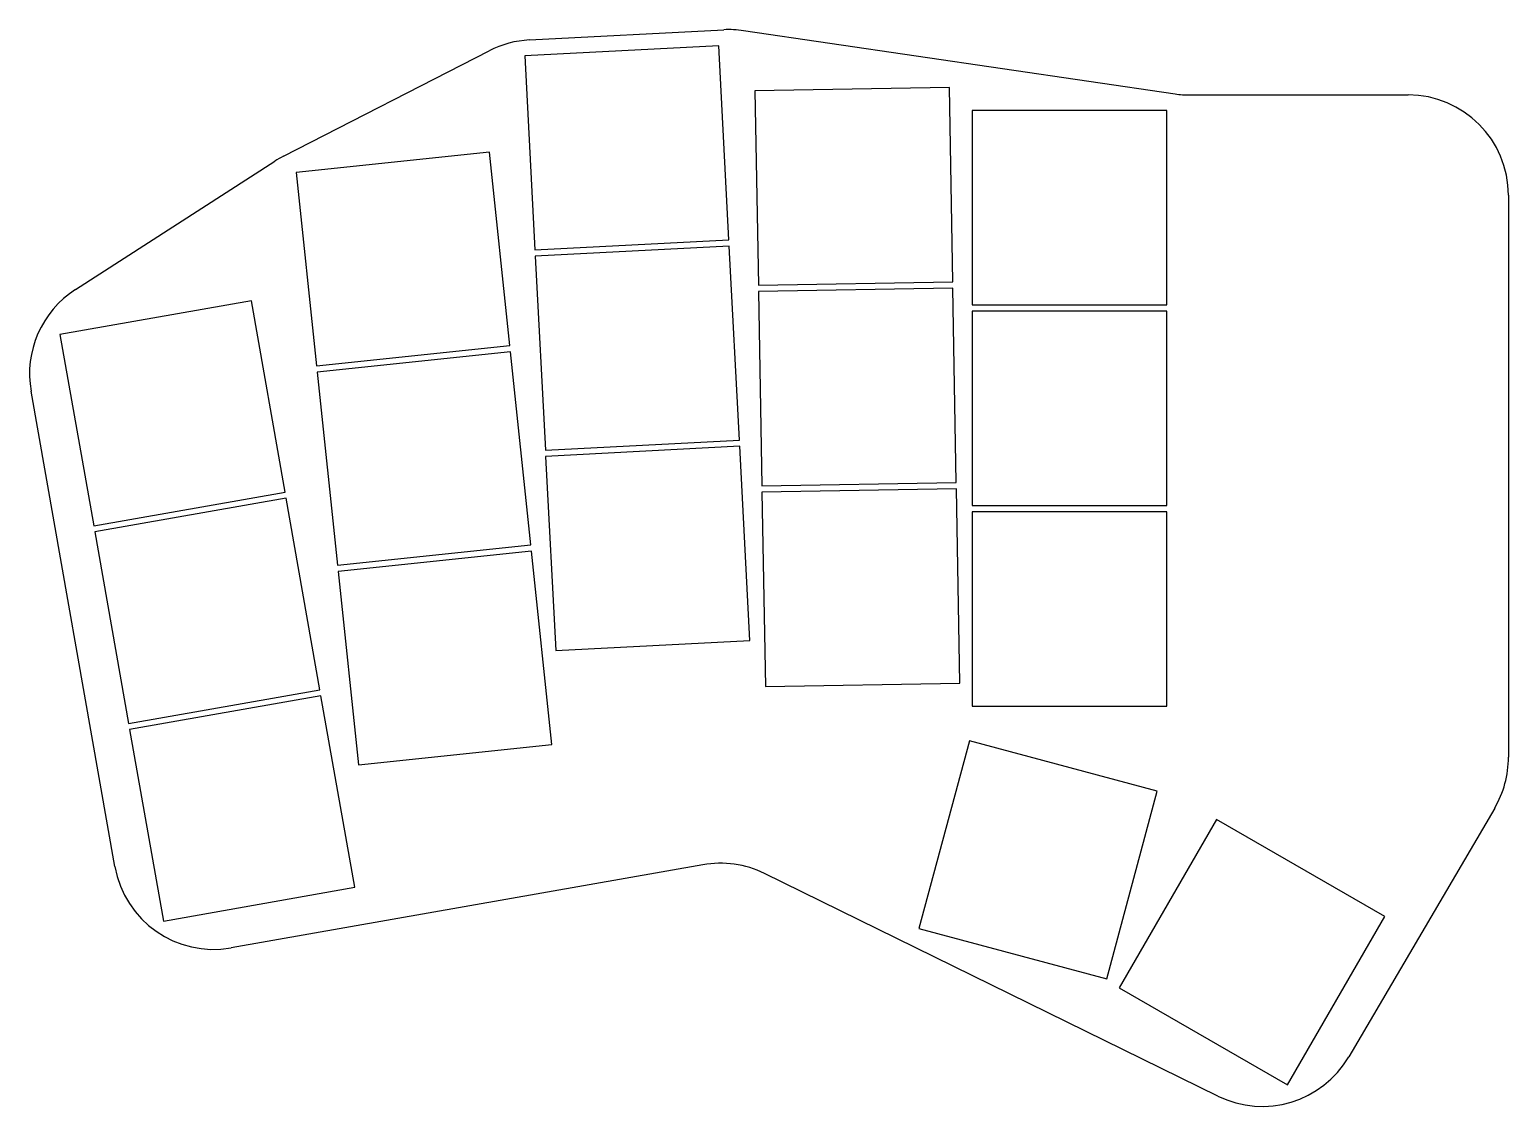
# Model space of a CAD drawing. Header units: millimetres. Extents: x 90 to 208, y -167 to -82.
import ezdxf

# ---------------------------------------------------------------- set-up
doc = ezdxf.new("R2010")
doc.units = ezdxf.units.MM

msp = doc.modelspace()

# ---------------------------------------------------------------- linework, layer by layer
for p, q in [((129.48, -82.39), (144.96, -81.58)), ((146.53, -81.65), (180.95, -86.69)), ((109.85, -91.67), (126.25, -83.26)), ((144.57, -82.85), (129.09, -83.66)), ((129.09, -83.66), (129.9, -99.14)), ((145.38, -98.33), (144.57, -82.85)), ((162.95, -86.19), (147.45, -86.46)), ((147.45, -86.46), (147.72, -101.95)), ((163.22, -101.68), (162.95, -86.19)), ((182.11, -86.78), (199.53, -86.78)), ((180.28, -88.03), (164.78, -88.03)), ((164.78, -88.03), (164.78, -103.53)), ((180.28, -103.53), (180.28, -88.03)), ((126.28, -91.35), (110.87, -92.97)), ((127.9, -106.76), (126.28, -91.35)), ((93.28, -102.3), (109.17, -92.07)), ((110.87, -92.97), (112.49, -108.38)), ((207.53, -94.78), (207.53, -139.6)), ((129.9, -99.14), (145.38, -98.33)), ((145.4, -98.83), (129.92, -99.64)), ((146.21, -114.31), (145.4, -98.83)), ((129.92, -99.64), (130.74, -115.12)), ((147.72, -101.95), (163.22, -101.68)), ((163.23, -102.18), (147.73, -102.45)), ((147.73, -102.45), (148, -117.95)), ((163.5, -117.68), (163.23, -102.18)), ((107.3, -103.19), (92.03, -105.88)), ((109.99, -118.45), (107.3, -103.19)), ((164.78, -103.53), (180.28, -103.53)), ((180.28, -104.03), (164.78, -104.03)), ((164.78, -104.03), (164.78, -119.53)), ((180.28, -119.53), (180.28, -104.03)), ((92.03, -105.88), (94.73, -121.14)), ((112.49, -108.38), (127.9, -106.76)), ((127.96, -107.26), (112.54, -108.88)), ((129.58, -122.67), (127.96, -107.26)), ((112.54, -108.88), (114.16, -124.29)), ((96.42, -148.31), (89.74, -110.41)), ((130.74, -115.12), (146.21, -114.31)), ((146.24, -114.8), (130.76, -115.62)), ((147.05, -130.28), (146.24, -114.8)), ((130.76, -115.62), (131.57, -131.09)), ((148, -117.95), (163.5, -117.68)), ((94.73, -121.14), (109.99, -118.45)), ((110.08, -118.94), (94.81, -121.63)), ((112.77, -134.21), (110.08, -118.94)), ((163.51, -118.18), (148.01, -118.45)), ((148.01, -118.45), (148.28, -133.95)), ((163.78, -133.68), (163.51, -118.18)), ((164.78, -119.53), (180.28, -119.53)), ((180.28, -120.03), (164.78, -120.03)), ((164.78, -120.03), (164.78, -135.53)), ((180.28, -135.53), (180.28, -120.03)), ((94.81, -121.63), (97.5, -136.9)), ((114.16, -124.29), (129.58, -122.67)), ((129.63, -123.17), (114.21, -124.79)), ((131.25, -138.59), (129.63, -123.17)), ((114.21, -124.79), (115.83, -140.21)), ((131.57, -131.09), (147.05, -130.28)), ((97.5, -136.9), (112.77, -134.21)), ((148.28, -133.95), (163.78, -133.68)), ((112.85, -134.7), (97.59, -137.39)), ((115.55, -149.96), (112.85, -134.7)), ((164.78, -135.53), (180.28, -135.53)), ((97.59, -137.39), (100.28, -152.66)), ((115.83, -140.21), (131.25, -138.59)), ((164.55, -138.28), (160.53, -153.26)), ((179.52, -142.29), (164.55, -138.28)), ((175.51, -157.27), (179.52, -142.29)), ((206.43, -143.65), (194.79, -163.49)), ((184.24, -144.56), (176.49, -157.98)), ((197.67, -152.31), (184.24, -144.56)), ((143.29, -148.17), (105.69, -154.8)), ((184.36, -166.63), (148.21, -148.87)), ((100.28, -152.66), (115.55, -149.96)), ((160.53, -153.26), (175.51, -157.27)), ((189.92, -165.73), (197.67, -152.31)), ((176.49, -157.98), (189.92, -165.73))]:
    msp.add_line(p, q)
for centre, start, end in [((129.9, -90.38), 93, 117.1581), ((145.38, -89.57), 81.6673, 93), ((182.11, -78.78), 261.6673, 270), ((199.53, -94.78), 0, 90), ((113.5, -98.79), 117.1581, 122.7857), ((97.61, -109.02), 122.7857, 190), ((199.53, -139.6), 329.6114, 0), ((104.3, -146.92), 190, 280), ((144.68, -156.05), 63.8383, 100), ((187.89, -159.44), 243.8383, 329.6114)]:
    msp.add_arc(centre, 8, start, end)

doc.saveas('drawing.dxf')
